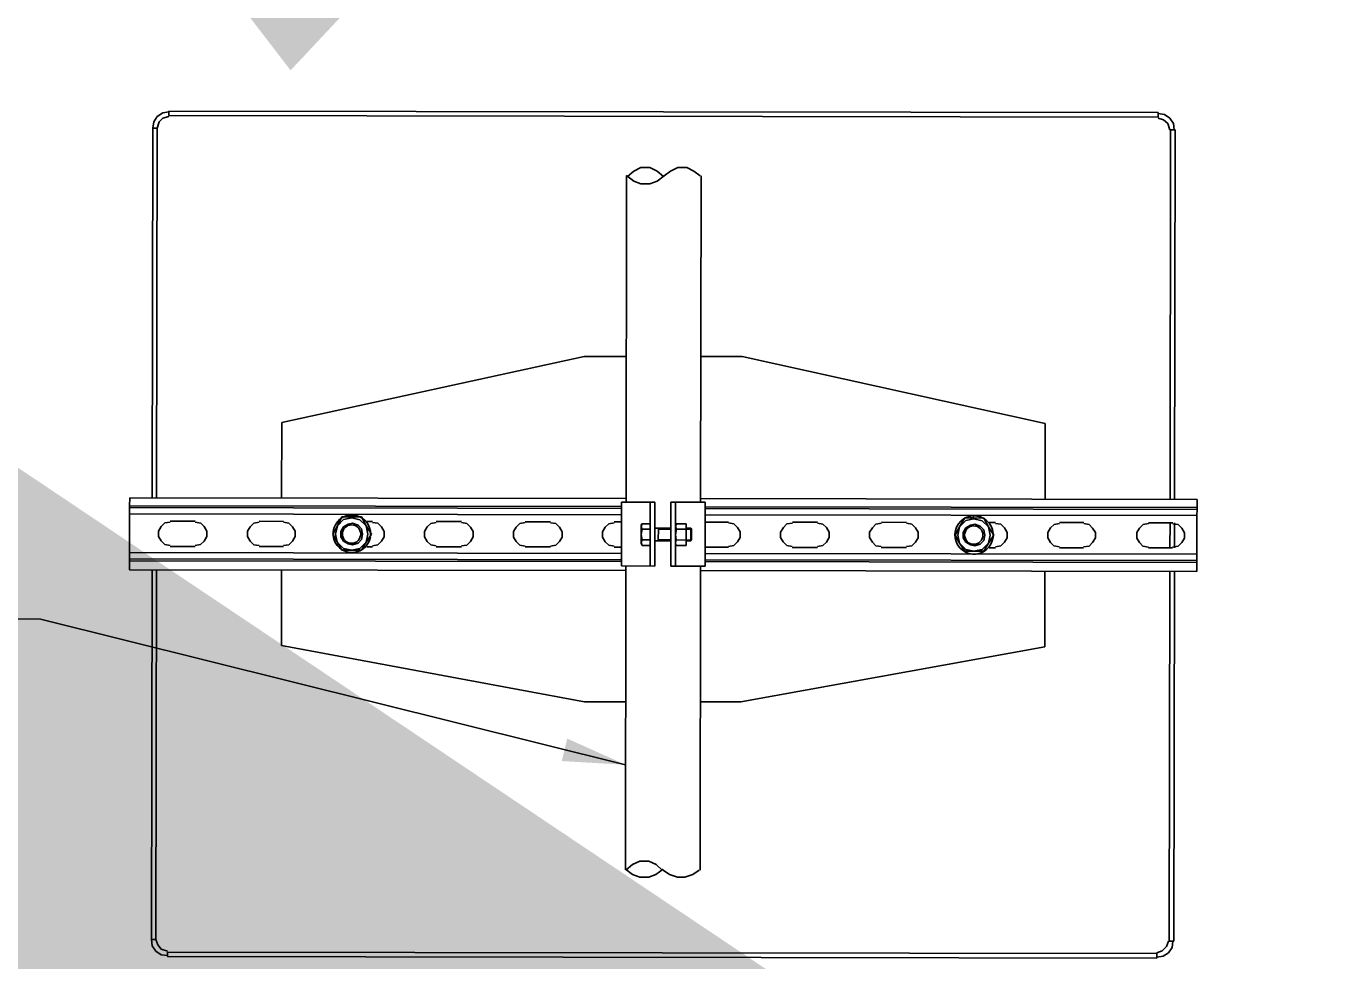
# Model space of a CAD drawing. Header units: inches. Extents: x 2025 to 34930, y -6955 to 4650.
# Drawn here: x 8891 to 8983.1, y -2751.5 to -2685 of the extents above; entities that cross this region are included whole.
import ezdxf

# ---------------------------------------------------------------- set-up
doc = ezdxf.new("R2010")
doc.units = ezdxf.units.IN
doc.header["$MEASUREMENT"] = 0
doc.layers.add('PDF-TEXT', color=7, linetype='Continuous', lineweight=35)
doc.styles.add('SWISS', font='swissl.ttf')
doc.dimstyles.new('STANDARD$7', dxfattribs={"dimscale": 48, "dimtxt": 0.125, "dimasz": 0.125, "dimexe": 0.0625, "dimexo": 0.0625, "dimgap": 0.0625, "dimtad": 1, "dimdec": 0, "dimzin": 3, "dimdsep": 46, "dimlunit": 4, "dimtxsty": 'SWISS', "dimcen": 0.0625, "dimadec": 0, "dimazin": 0, "dimtfac": 1, "dimtdec": 0, "dimtmove": 0, "dimatfit": 3, "dimfxl": 1, "dimfrac": 2, "dimtolj": 1, "dimtzin": 0, "dimarcsym": 0})

msp = doc.modelspace()

# ---------------------------------------------------------------- linework, layer by layer
at = {"layer": 'PDF-TEXT'}
for p, q in [((8900.039, -2692.304), (8900.104, -2691.857)), ((8900.104, -2691.857), (8900.36, -2691.474)), ((8900.488, -2691.857), (8900.359, -2692.304)), ((8900.36, -2691.474), (8900.744, -2691.219)), ((8900.744, -2691.602), (8900.488, -2691.857)), ((8900.744, -2691.219), (8901.192, -2691.155)), ((8901.191, -2691.475), (8900.744, -2691.602)), ((8901.191, -2691.411), (8901.192, -2691.091)), ((8971.492, -2691.525), (8901.191, -2691.411)), ((8901.192, -2691.091), (8971.493, -2691.205)), ((8971.493, -2691.205), (8971.492, -2691.525)), ((8971.875, -2691.717), (8971.492, -2691.589)), ((8971.94, -2691.334), (8971.493, -2691.269)), ((8972.194, -2691.973), (8971.875, -2691.717)), ((8972.323, -2691.59), (8971.94, -2691.334)), ((8972.578, -2691.974), (8972.323, -2691.59)), ((8899.997, -2718.571), (8900.039, -2692.304)), ((8900.359, -2692.304), (8900.039, -2692.304)), ((8900.359, -2692.304), (8900.316, -2718.571)), ((8972.321, -2692.421), (8972.194, -2691.973)), ((8972.343, -2718.688), (8972.385, -2692.421)), ((8972.385, -2692.421), (8972.705, -2692.422)), ((8972.641, -2692.422), (8972.578, -2691.974)), ((8972.705, -2692.422), (8972.662, -2718.689)), ((8934.226, -2695.363), (8933.778, -2695.746)), ((8934.738, -2695.108), (8934.226, -2695.363)), ((8935.377, -2695.109), (8934.738, -2695.108)), ((8935.888, -2695.366), (8935.377, -2695.109)), ((8936.335, -2695.75), (8935.888, -2695.366)), ((8936.399, -2695.686), (8936.847, -2695.367)), ((8936.847, -2695.367), (8937.358, -2695.112)), ((8937.358, -2695.112), (8937.997, -2695.114)), ((8937.997, -2695.114), (8938.508, -2695.37)), ((8938.508, -2695.37), (8938.955, -2695.69)), ((8933.677, -2718.881), (8933.715, -2695.682)), ((8933.715, -2695.682), (8934.225, -2696.066)), ((8934.225, -2696.066), (8934.736, -2696.259)), ((8934.736, -2696.259), (8935.375, -2696.26)), ((8935.375, -2696.26), (8935.887, -2696.069)), ((8935.887, -2696.069), (8936.399, -2695.686)), ((8939.019, -2695.69), (8938.981, -2718.89)), ((8930.69, -2708.523), (8909.209, -2713.217)), ((8933.694, -2708.528), (8930.69, -2708.523)), ((8941.938, -2708.541), (8938.998, -2708.536)), ((8963.468, -2713.305), (8941.938, -2708.541)), ((8909.2, -2718.586), (8909.209, -2713.217)), ((8963.459, -2718.674), (8963.468, -2713.305)), ((8898.398, -2719.143), (8898.399, -2718.568)), ((8898.399, -2718.568), (8933.677, -2718.625)), ((8898.398, -2719.271), (8898.397, -2719.719)), ((8898.398, -2719.271), (8898.398, -2719.143)), ((8898.398, -2719.143), (8933.357, -2719.2)), ((8933.357, -2719.328), (8898.398, -2719.271)), ((8933.357, -2718.881), (8933.35, -2723.418)), ((8935.722, -2718.884), (8933.357, -2718.881)), ((8935.395, -2723.421), (8935.403, -2718.884)), ((8935.715, -2723.422), (8935.722, -2718.884)), ((8936.865, -2723.424), (8936.872, -2718.886)), ((8936.872, -2718.886), (8939.301, -2718.89)), ((8937.185, -2723.424), (8937.192, -2718.887)), ((8938.982, -2718.634), (8974.26, -2718.691)), ((8939.301, -2718.89), (8939.294, -2723.428)), ((8974.259, -2719.266), (8939.3, -2719.21)), ((8974.259, -2719.394), (8939.3, -2719.338)), ((8974.258, -2719.842), (8974.259, -2719.394)), ((8974.26, -2718.691), (8974.259, -2719.266)), ((8974.259, -2719.394), (8974.259, -2719.266)), ((8898.397, -2719.719), (8898.393, -2722.467)), ((8898.397, -2719.719), (8933.356, -2719.775)), ((8900.889, -2720.362), (8900.633, -2720.617)), ((8901.272, -2720.298), (8900.889, -2720.362)), ((8901.272, -2720.235), (8903.062, -2720.237)), ((8903.445, -2720.366), (8903.062, -2720.301)), ((8903.7, -2720.622), (8903.445, -2720.366)), ((8907.216, -2720.372), (8906.96, -2720.627)), ((8907.599, -2720.309), (8907.216, -2720.372)), ((8907.599, -2720.245), (8909.325, -2720.248)), ((8909.708, -2720.376), (8909.325, -2720.312)), ((8909.963, -2720.632), (8909.708, -2720.376)), ((8913.159, -2720.573), (8913.48, -2719.935)), ((8913.607, -2720.127), (8913.159, -2720.573)), ((8913.48, -2719.935), (8914.886, -2719.937)), ((8914.183, -2720), (8913.607, -2720.127)), ((8914.246, -2720.383), (8913.926, -2720.447)), ((8914.758, -2720.129), (8914.183, -2720)), ((8914.629, -2720.512), (8914.246, -2720.383)), ((8915.204, -2720.577), (8914.758, -2720.129)), ((8914.886, -2719.937), (8915.204, -2720.577)), ((8915.269, -2720.257), (8915.652, -2720.258)), ((8916.035, -2720.386), (8915.652, -2720.322)), ((8916.291, -2720.642), (8916.035, -2720.386)), ((8919.806, -2720.392), (8919.55, -2720.648)), ((8920.19, -2720.329), (8919.806, -2720.392)), ((8920.19, -2720.265), (8921.979, -2720.268)), ((8922.362, -2720.397), (8921.979, -2720.332)), ((8922.618, -2720.653), (8922.362, -2720.397)), ((8926.133, -2720.403), (8925.877, -2720.658)), ((8926.517, -2720.339), (8926.133, -2720.403)), ((8926.517, -2720.275), (8928.306, -2720.278)), ((8928.689, -2720.407), (8928.306, -2720.342)), ((8928.945, -2720.663), (8928.689, -2720.407)), ((8932.46, -2720.413), (8932.204, -2720.668)), ((8932.844, -2720.35), (8932.46, -2720.413)), ((8932.844, -2720.286), (8933.355, -2720.287)), ((8934.825, -2720.417), (8934.761, -2720.608)), ((8934.761, -2720.481), (8934.825, -2720.417)), ((8935.4, -2720.418), (8934.825, -2720.417)), ((8935.399, -2720.801), (8935.4, -2720.418)), ((8937.253, -2720.421), (8937.189, -2720.612)), ((8937.189, -2720.485), (8937.253, -2720.421)), ((8937.253, -2720.421), (8937.956, -2720.422)), ((8937.954, -2721.956), (8937.956, -2720.422)), ((8939.299, -2720.296), (8940.96, -2720.299)), ((8939.3, -2719.785), (8974.258, -2719.842)), ((8941.344, -2720.427), (8940.96, -2720.363)), ((8945.498, -2720.37), (8945.114, -2720.433)), ((8945.498, -2720.306), (8947.287, -2720.309)), ((8947.671, -2720.438), (8947.287, -2720.373)), ((8951.825, -2720.38), (8951.441, -2720.444)), ((8951.825, -2720.316), (8953.615, -2720.319)), ((8953.998, -2720.448), (8953.614, -2720.383)), ((8957.385, -2720.645), (8957.769, -2720.007)), ((8957.833, -2720.198), (8957.385, -2720.645)), ((8957.769, -2720.007), (8959.111, -2720.009)), ((8958.408, -2720.072), (8957.833, -2720.198)), ((8958.217, -2720.007), (8958.153, -2719.879)), ((8958.345, -2719.816), (8958.344, -2720.008)), ((8958.983, -2720.2), (8958.408, -2720.072)), ((8959.43, -2720.648), (8958.983, -2720.2)), ((8959.111, -2720.009), (8959.43, -2720.648)), ((8959.494, -2720.329), (8959.942, -2720.33)), ((8960.325, -2720.458), (8959.942, -2720.394)), ((8964.479, -2720.401), (8964.096, -2720.464)), ((8964.479, -2720.337), (8966.205, -2720.34)), ((8966.588, -2720.468), (8966.205, -2720.404)), ((8970.806, -2720.411), (8970.423, -2720.474)), ((8970.806, -2720.347), (8972.532, -2720.35)), ((8972.337, -2722.139), (8972.34, -2720.35)), ((8972.915, -2720.478), (8972.532, -2720.414)), ((8972.66, -2720.35), (8972.657, -2722.14)), ((8974.254, -2722.59), (8974.258, -2719.842)), ((8900.633, -2720.617), (8900.44, -2720.936)), ((8900.44, -2720.936), (8900.44, -2721.32)), ((8900.44, -2721.32), (8900.631, -2721.64)), ((8903.699, -2721.645), (8903.891, -2721.325)), ((8903.892, -2720.942), (8903.7, -2720.622)), ((8903.891, -2721.325), (8903.892, -2720.942)), ((8906.96, -2720.627), (8906.767, -2720.946)), ((8906.767, -2720.946), (8906.767, -2721.33)), ((8906.767, -2721.33), (8906.958, -2721.65)), ((8909.962, -2721.655), (8910.154, -2721.335)), ((8910.155, -2720.952), (8909.963, -2720.632)), ((8910.154, -2721.335), (8910.155, -2720.952)), ((8912.839, -2721.148), (8913.159, -2720.573)), ((8913.476, -2722.299), (8912.839, -2721.148)), ((8913.159, -2720.573), (8913.03, -2721.148)), ((8913.03, -2721.148), (8913.157, -2721.724)), ((8913.414, -2720.957), (8913.413, -2721.341)), ((8913.413, -2721.341), (8913.605, -2721.661)), ((8913.606, -2720.638), (8913.414, -2720.957)), ((8913.926, -2720.447), (8913.606, -2720.638)), ((8914.884, -2720.768), (8914.629, -2720.512)), ((8914.883, -2721.535), (8914.948, -2721.151)), ((8914.948, -2721.151), (8914.884, -2720.768)), ((8915.202, -2721.727), (8915.331, -2721.152)), ((8915.587, -2721.153), (8915.202, -2721.727)), ((8915.331, -2721.152), (8915.204, -2720.577)), ((8915.204, -2720.577), (8915.587, -2721.153)), ((8915.459, -2721.344), (8915.509, -2721.342)), ((8915.523, -2721.216), (8915.587, -2721.216)), ((8916.482, -2720.962), (8916.291, -2720.642)), ((8916.481, -2721.346), (8916.482, -2720.962)), ((8919.358, -2720.967), (8919.357, -2721.35)), ((8919.55, -2720.648), (8919.358, -2720.967)), ((8922.809, -2720.972), (8922.618, -2720.653)), ((8922.808, -2721.356), (8922.809, -2720.972)), ((8925.685, -2720.977), (8925.684, -2721.361)), ((8925.877, -2720.658), (8925.685, -2720.977)), ((8929.136, -2720.983), (8928.945, -2720.663)), ((8929.135, -2721.366), (8929.136, -2720.983)), ((8932.012, -2720.987), (8932.011, -2721.371)), ((8932.204, -2720.668), (8932.012, -2720.987)), ((8934.76, -2721.184), (8934.759, -2721.759)), ((8934.761, -2720.608), (8934.76, -2721.184)), ((8934.76, -2721.184), (8934.824, -2720.8)), ((8934.823, -2721.567), (8934.76, -2721.184)), ((8934.761, -2720.608), (8934.761, -2720.481)), ((8934.824, -2720.8), (8934.761, -2720.608)), ((8934.824, -2720.8), (8935.399, -2720.801)), ((8935.399, -2720.801), (8935.398, -2721.76)), ((8935.719, -2720.738), (8935.975, -2720.738)), ((8935.975, -2720.738), (8935.973, -2721.633)), ((8935.975, -2720.738), (8936.869, -2720.74)), ((8936.869, -2720.804), (8935.975, -2720.802)), ((8937.253, -2720.804), (8937.188, -2721.188)), ((8937.188, -2721.188), (8937.252, -2721.571)), ((8937.189, -2720.612), (8937.253, -2720.804)), ((8938.339, -2720.806), (8937.253, -2720.804)), ((8937.956, -2720.741), (8938.275, -2720.742)), ((8938.274, -2721.637), (8938.275, -2720.742)), ((8938.275, -2720.742), (8938.339, -2720.806)), ((8938.339, -2720.806), (8938.338, -2721.509)), ((8941.599, -2720.683), (8941.344, -2720.427)), ((8941.79, -2721.003), (8941.599, -2720.683)), ((8941.789, -2721.387), (8941.79, -2721.003)), ((8944.666, -2721.008), (8944.665, -2721.391)), ((8944.858, -2720.689), (8944.666, -2721.008)), ((8945.114, -2720.433), (8944.858, -2720.689)), ((8947.926, -2720.694), (8947.671, -2720.438)), ((8948.117, -2721.013), (8947.926, -2720.694)), ((8948.117, -2721.397), (8948.117, -2721.013)), ((8950.993, -2721.018), (8950.992, -2721.402)), ((8951.185, -2720.699), (8950.993, -2721.018)), ((8951.441, -2720.444), (8951.185, -2720.699)), ((8954.253, -2720.704), (8953.998, -2720.448)), ((8954.444, -2721.024), (8954.253, -2720.704)), ((8954.444, -2721.407), (8954.444, -2721.024)), ((8957.064, -2721.22), (8957.385, -2720.645)), ((8957.383, -2721.795), (8957.064, -2721.22)), ((8957.385, -2720.645), (8957.256, -2721.22)), ((8957.256, -2721.22), (8957.383, -2721.795)), ((8957.64, -2721.029), (8957.639, -2721.412)), ((8957.832, -2720.71), (8957.64, -2721.029)), ((8958.152, -2720.518), (8957.832, -2720.71)), ((8958.471, -2720.455), (8958.152, -2720.518)), ((8958.855, -2720.584), (8958.471, -2720.455)), ((8959.11, -2720.84), (8958.855, -2720.584)), ((8959.109, -2721.606), (8959.173, -2721.223)), ((8959.173, -2721.223), (8959.11, -2720.84)), ((8959.428, -2721.799), (8959.557, -2721.224)), ((8959.812, -2721.224), (8959.428, -2721.799)), ((8959.557, -2721.224), (8959.43, -2720.648)), ((8959.43, -2720.648), (8959.812, -2721.224)), ((8960.58, -2720.714), (8960.325, -2720.458)), ((8960.771, -2721.034), (8960.58, -2720.714)), ((8960.771, -2721.417), (8960.771, -2721.034)), ((8963.84, -2720.719), (8963.647, -2721.039)), ((8963.647, -2721.039), (8963.647, -2721.422)), ((8964.096, -2720.464), (8963.84, -2720.719)), ((8966.843, -2720.724), (8966.588, -2720.468)), ((8967.034, -2721.044), (8966.843, -2720.724)), ((8967.034, -2721.428), (8967.034, -2721.044)), ((8970.167, -2720.73), (8969.974, -2721.049)), ((8969.974, -2721.049), (8969.974, -2721.432)), ((8970.423, -2720.474), (8970.167, -2720.73)), ((8973.17, -2720.735), (8972.915, -2720.478)), ((8973.362, -2721.054), (8973.17, -2720.735)), ((8973.361, -2721.438), (8973.362, -2721.054)), ((8900.631, -2721.64), (8900.886, -2721.896)), ((8900.886, -2721.896), (8901.27, -2721.96)), ((8903.059, -2722.027), (8901.269, -2722.024)), ((8903.059, -2721.963), (8903.443, -2721.9)), ((8903.443, -2721.9), (8903.699, -2721.645)), ((8906.958, -2721.65), (8907.213, -2721.906)), ((8907.213, -2721.906), (8907.597, -2721.97)), ((8909.322, -2722.037), (8907.597, -2722.034)), ((8909.322, -2721.973), (8909.706, -2721.91)), ((8909.706, -2721.91), (8909.962, -2721.655)), ((8913.157, -2721.724), (8913.604, -2722.172)), ((8913.604, -2722.172), (8914.179, -2722.301)), ((8913.605, -2721.661), (8913.924, -2721.853)), ((8913.924, -2721.853), (8914.243, -2721.917)), ((8914.179, -2722.301), (8914.754, -2722.174)), ((8914.243, -2721.917), (8914.627, -2721.79)), ((8914.627, -2721.79), (8914.883, -2721.535)), ((8914.754, -2722.174), (8915.202, -2721.727)), ((8915.202, -2721.727), (8914.882, -2722.302)), ((8915.649, -2722.047), (8915.266, -2722.047)), ((8915.649, -2721.983), (8916.033, -2721.92)), ((8916.033, -2721.92), (8916.289, -2721.665)), ((8916.289, -2721.665), (8916.481, -2721.346)), ((8919.357, -2721.35), (8919.548, -2721.67)), ((8919.548, -2721.67), (8919.804, -2721.926)), ((8919.804, -2721.926), (8920.187, -2721.991)), ((8921.976, -2722.058), (8920.187, -2722.055)), ((8921.976, -2721.994), (8922.36, -2721.93)), ((8922.36, -2721.93), (8922.616, -2721.675)), ((8922.616, -2721.675), (8922.808, -2721.356)), ((8925.684, -2721.361), (8925.875, -2721.68)), ((8925.875, -2721.68), (8926.131, -2721.937)), ((8926.131, -2721.937), (8926.514, -2722.001)), ((8928.303, -2722.068), (8926.514, -2722.065)), ((8928.303, -2722.004), (8928.687, -2721.941)), ((8928.687, -2721.941), (8928.943, -2721.685)), ((8928.943, -2721.685), (8929.135, -2721.366)), ((8932.011, -2721.371), (8932.202, -2721.691)), ((8932.202, -2721.691), (8932.458, -2721.947)), ((8932.458, -2721.947), (8932.841, -2722.011)), ((8933.352, -2722.076), (8932.841, -2722.075)), ((8934.759, -2721.759), (8934.823, -2721.567)), ((8934.822, -2721.951), (8934.759, -2721.759)), ((8934.759, -2721.759), (8934.759, -2721.823)), ((8934.759, -2721.823), (8934.822, -2721.951)), ((8935.398, -2721.952), (8934.822, -2721.951)), ((8935.398, -2721.568), (8934.823, -2721.567)), ((8935.398, -2721.504), (8935.398, -2721.952)), ((8935.973, -2721.633), (8935.718, -2721.632)), ((8935.973, -2721.569), (8936.868, -2721.57)), ((8936.868, -2721.634), (8935.973, -2721.633)), ((8937.188, -2721.507), (8937.187, -2721.954)), ((8937.252, -2721.571), (8937.187, -2721.763)), ((8937.187, -2721.763), (8937.251, -2721.955)), ((8937.251, -2721.955), (8937.187, -2721.827)), ((8937.954, -2721.956), (8937.251, -2721.955)), ((8937.252, -2721.571), (8938.338, -2721.573)), ((8937.954, -2721.636), (8938.274, -2721.637)), ((8938.338, -2721.509), (8938.274, -2721.637)), ((8940.957, -2722.088), (8939.296, -2722.086)), ((8940.958, -2722.024), (8941.341, -2721.961)), ((8941.341, -2721.961), (8941.597, -2721.706)), ((8941.597, -2721.706), (8941.789, -2721.387)), ((8944.665, -2721.391), (8944.857, -2721.711)), ((8944.857, -2721.711), (8945.112, -2721.967)), ((8945.112, -2721.967), (8945.495, -2722.032)), ((8947.285, -2722.099), (8945.495, -2722.096)), ((8947.285, -2722.035), (8947.668, -2721.971)), ((8947.668, -2721.971), (8947.924, -2721.716)), ((8947.924, -2721.716), (8948.117, -2721.397)), ((8950.992, -2721.402), (8951.184, -2721.721)), ((8951.184, -2721.721), (8951.439, -2721.978)), ((8951.439, -2721.978), (8951.822, -2722.042)), ((8953.612, -2722.109), (8951.822, -2722.106)), ((8953.612, -2722.045), (8953.995, -2721.982)), ((8953.995, -2721.982), (8954.251, -2721.726)), ((8954.251, -2721.726), (8954.444, -2721.407)), ((8957.383, -2721.795), (8957.829, -2722.244)), ((8957.765, -2722.371), (8957.383, -2721.795)), ((8957.639, -2721.412), (8957.83, -2721.732)), ((8957.829, -2722.244), (8958.404, -2722.372)), ((8957.83, -2721.732), (8958.15, -2721.924)), ((8958.15, -2721.924), (8958.469, -2721.989)), ((8958.404, -2722.372), (8958.98, -2722.245)), ((8958.469, -2721.989), (8958.853, -2721.862)), ((8958.853, -2721.862), (8959.109, -2721.606)), ((8958.98, -2722.245), (8959.428, -2721.799)), ((8959.428, -2721.799), (8959.107, -2722.373)), ((8959.939, -2722.119), (8959.491, -2722.118)), ((8959.939, -2722.055), (8960.322, -2721.992)), ((8960.322, -2721.992), (8960.578, -2721.737)), ((8960.578, -2721.737), (8960.771, -2721.417)), ((8963.647, -2721.422), (8963.838, -2721.742)), ((8963.838, -2721.742), (8964.093, -2721.998)), ((8964.093, -2721.998), (8964.476, -2722.063)), ((8966.202, -2722.129), (8964.476, -2722.126)), ((8966.202, -2722.065), (8966.586, -2722.002)), ((8966.586, -2722.002), (8966.842, -2721.747)), ((8966.842, -2721.747), (8967.034, -2721.428)), ((8969.974, -2721.432), (8970.165, -2721.752)), ((8970.165, -2721.752), (8970.42, -2722.008)), ((8970.42, -2722.008), (8970.804, -2722.073)), ((8972.529, -2722.14), (8970.803, -2722.137)), ((8972.529, -2722.076), (8972.913, -2722.012)), ((8972.913, -2722.012), (8973.169, -2721.757)), ((8973.169, -2721.757), (8973.361, -2721.438)), ((8898.392, -2723.042), (8898.391, -2723.681)), ((8898.392, -2722.914), (8898.393, -2722.467)), ((8898.392, -2723.042), (8898.392, -2722.914)), ((8898.392, -2722.914), (8933.351, -2722.971)), ((8933.351, -2723.099), (8898.392, -2723.042)), ((8898.393, -2722.467), (8933.351, -2722.523)), ((8914.882, -2722.302), (8913.476, -2722.299)), ((8974.253, -2723.037), (8939.294, -2722.98)), ((8974.253, -2723.165), (8939.294, -2723.108)), ((8939.295, -2722.533), (8974.254, -2722.59)), ((8959.107, -2722.373), (8957.765, -2722.371)), ((8974.252, -2723.804), (8974.253, -2723.165)), ((8974.254, -2722.59), (8974.253, -2723.037)), ((8974.253, -2723.165), (8974.253, -2723.037)), ((8898.391, -2723.681), (8933.669, -2723.738)), ((8899.946, -2749.951), (8899.989, -2723.684)), ((8900.308, -2723.684), (8900.266, -2749.951)), ((8909.183, -2729.067), (8909.192, -2723.699)), ((8933.35, -2723.418), (8935.715, -2723.422)), ((8933.67, -2723.419), (8933.635, -2745.02)), ((8939.294, -2723.428), (8936.865, -2723.424)), ((8938.974, -2723.427), (8938.939, -2745.029)), ((8938.974, -2723.747), (8974.252, -2723.804)), ((8963.451, -2723.786), (8963.442, -2729.155)), ((8972.292, -2750.068), (8972.335, -2723.801)), ((8972.654, -2723.801), (8972.612, -2750.068)), ((8885.923, -2727.176), (8892.058, -2727.186)), ((8892.058, -2727.186), (8933.647, -2737.543)), ((8930.714, -2733.064), (8909.183, -2729.067)), ((8963.442, -2729.155), (8941.834, -2733.082)), ((8933.654, -2733.069), (8930.714, -2733.064)), ((8941.834, -2733.082), (8938.958, -2733.078)), ((8933.635, -2744.956), (8934.145, -2745.341)), ((8934.146, -2744.638), (8933.698, -2745.02)), ((8934.658, -2744.383), (8934.146, -2744.638)), ((8935.297, -2744.384), (8934.658, -2744.383)), ((8935.808, -2744.64), (8935.297, -2744.384)), ((8935.807, -2745.343), (8936.319, -2744.961)), ((8936.255, -2745.024), (8935.808, -2744.64)), ((8936.319, -2745.025), (8936.766, -2745.345)), ((8938.427, -2745.348), (8938.875, -2745.029)), ((8934.145, -2745.341), (8934.656, -2745.533)), ((8934.656, -2745.533), (8935.295, -2745.534)), ((8935.295, -2745.534), (8935.807, -2745.343)), ((8936.766, -2745.345), (8937.341, -2745.537)), ((8937.341, -2745.537), (8937.852, -2745.538)), ((8937.852, -2745.538), (8938.427, -2745.348)), ((8900.009, -2750.398), (8899.946, -2749.951)), ((8900.266, -2749.951), (8899.946, -2749.951)), ((8900.264, -2750.782), (8900.009, -2750.398)), ((8900.647, -2751.038), (8900.264, -2750.782)), ((8900.266, -2749.951), (8900.393, -2750.335)), ((8900.393, -2750.335), (8900.648, -2750.655)), ((8900.648, -2750.655), (8901.095, -2750.783)), ((8971.396, -2750.897), (8971.78, -2750.77)), ((8971.78, -2750.77), (8972.1, -2750.451)), ((8972.1, -2750.451), (8972.228, -2750.068)), ((8972.227, -2750.899), (8972.483, -2750.516)), ((8972.612, -2750.068), (8972.292, -2750.068)), ((8972.483, -2750.516), (8972.548, -2750.068)), ((8901.095, -2751.103), (8900.647, -2751.038)), ((8901.094, -2751.167), (8901.095, -2750.847)), ((8971.395, -2751.281), (8901.094, -2751.167)), ((8901.095, -2750.847), (8971.396, -2750.961)), ((8971.396, -2750.961), (8971.395, -2751.281)), ((8971.395, -2751.217), (8971.843, -2751.154)), ((8971.843, -2751.154), (8972.227, -2750.899))]:
    msp.add_line(p, q, dxfattribs=at)
for centre in [(8914.168, -2721.15), (8958.394, -2721.222)]:
    msp.add_circle(centre, 0.652, dxfattribs=at)
for centre, radius, start, end in [((8914.188, -2721.132), 1.337, 356.39941, 350.98004), ((8958.411, -2721.217), 1.362, 100.9255, 92.84655)]:
    msp.add_arc(centre, radius, start, end, dxfattribs=at)
at = {"layer": 'PDF-TEXT', "transparency": 33554559}
msp.add_solid([(8929.496, -2735.683), (8933.647, -2737.543), (8929.11, -2737.28)], dxfattribs=at)

# ---------------------------------------------------------------- leaders
at = {"layer": 'PDF-TEXT'}
for points, override in [([(8498.218, -2453.591), (8510.811, -2465.401), (8527.924, -2465.401)], {"dimscale": 4608.000444, "dimtxt": 0.938}), ([(8732.133, -2456.668), (8743.237, -2467.08), (8758.325, -2467.08)], {"dimscale": 4608.000444, "dimtxt": 0.938, "dimasz": 0.0625})]:
    msp.add_leader(points, dimstyle='STANDARD$7', override=override, dxfattribs=at)

doc.saveas('drawing.dxf')
